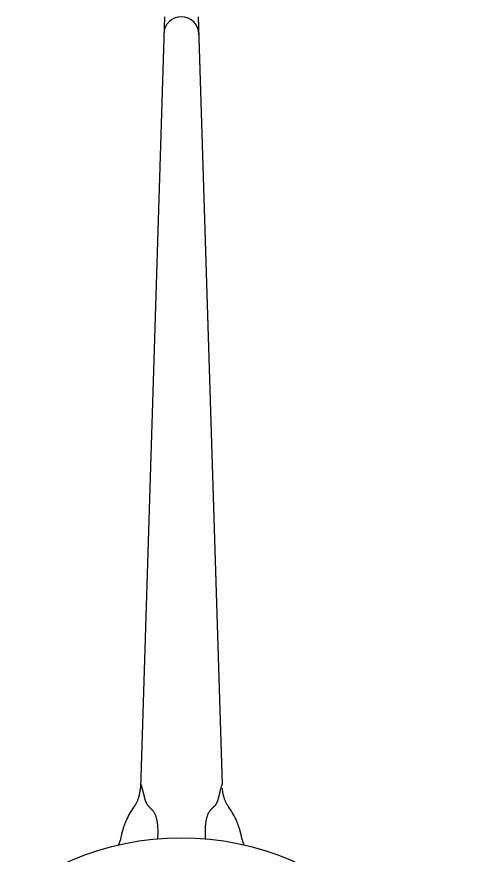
# Model space of a CAD drawing. Extents: x 73554 to 206494, y -55407 to 34157.
# Drawn here: x 172828 to 177311, y 25684 to 34157 of the extents above; entities that cross this region are included whole.
import ezdxf

# ---------------------------------------------------------------- set-up
doc = ezdxf.new("R2010")
doc.units = 0
doc.header["$MEASUREMENT"] = 0
doc.linetypes.add('SOLID', pattern=[0])
doc.layers.add('LAYER_0$C$L0', color=7, linetype='SOLID')

msp = doc.modelspace()

# ---------------------------------------------------------------- linework, layer by layer
at = {"layer": 'LAYER_0$C$L0'}
for p, q in [((174319.9, 34157.1), (174077.6, 26361.6)), ((174662.4, 34157), (174903.5, 26399.7))]:
    msp.add_line(p, q, dxfattribs=at)
for points in [[(173854.6, 25784), (173855.5, 25785.6), (173856.3, 25787.3), (173857.1, 25788.9), (173857.9, 25790.5), (173858.7, 25792.2), (173859.4, 25793.9), (173860.2, 25795.5), (173861, 25797.2), (173862.1, 25799.7), (173863.2, 25802.2), (173864.3, 25804.7), (173865.4, 25807.3), (173866.4, 25809.8), (173867.4, 25812.4), (173868.4, 25814.9), (173869.4, 25817.5), (173871.1, 25822), (173872.6, 25826.6), (173874.2, 25831.2), (173875.6, 25835.8), (173877, 25840.5), (173878.3, 25845.1), (173879.6, 25849.8), (173880.7, 25854.5), (173882.2, 25860.6), (173883.6, 25866.7), (173884.9, 25872.8), (173886.2, 25878.9), (173887.4, 25885), (173888.7, 25891.1), (173890, 25897.2), (173891.4, 25903.3), (173892.3, 25906.9), (173893.1, 25910.5), (173894.1, 25914), (173895, 25917.6), (173895.9, 25921.2), (173896.9, 25924.7), (173897.9, 25928.3), (173898.9, 25931.9), (173900.6, 25937.8), (173902.4, 25943.8), (173904.2, 25949.8), (173906, 25955.7), (173907.9, 25961.6), (173909.9, 25967.5), (173911.8, 25973.4), (173913.9, 25979.3), (173915.9, 25985.1), (173918, 25990.9), (173920.1, 25996.6), (173922.3, 26002.4), (173924.6, 26008.1), (173926.9, 26013.8), (173929.2, 26019.5), (173931.6, 26025.1), (173940.1, 26043.9), (173949.2, 26062.5), (173958.8, 26080.8), (173968.9, 26098.9), (173979.3, 26116.8), (173990.1, 26134.4), (174001.2, 26152), (174012.4, 26169.3), (174015.1, 26173.3), (174017.7, 26177.3), (174020.3, 26181.4), (174022.9, 26185.4), (174025.4, 26189.4), (174028, 26193.5), (174030.4, 26197.6), (174032.8, 26201.7), (174036.1, 26207.6), (174039.2, 26213.5), (174042.1, 26219.5), (174045, 26225.6), (174047.7, 26231.7), (174050.3, 26237.9), (174052.7, 26244.1), (174055.1, 26250.4), (174057.1, 26256.3), (174059.1, 26262.2), (174061, 26268.2), (174062.8, 26274.2), (174064.5, 26280.2), (174066.1, 26286.2), (174067.6, 26292.3), (174069, 26298.4), (174070.6, 26306.2), (174072.1, 26314), (174073.5, 26321.9), (174074.6, 26329.8), (174075.6, 26337.8), (174076.4, 26345.7), (174077.1, 26353.7), (174077.6, 26361.6)], [(174079.1, 26408.4), (174081.9, 26400.3), (174084.5, 26392.3), (174087.2, 26384.2), (174089.7, 26376.2), (174092.2, 26368), (174094.5, 26359.9), (174096.8, 26351.8), (174099, 26343.6), (174100, 26339.8), (174100.9, 26336), (174101.9, 26332.3), (174102.8, 26328.5), (174103.7, 26324.7), (174104.6, 26320.9), (174105.6, 26317.2), (174106.5, 26313.4), (174107.6, 26309.1), (174108.7, 26304.8), (174109.8, 26300.5), (174110.9, 26296.1), (174112, 26291.8), (174113.1, 26287.5), (174114.2, 26283.2), (174115.3, 26278.9), (174116.1, 26275.5), (174117, 26272.1), (174117.8, 26268.7), (174118.7, 26265.3), (174119.6, 26261.9), (174120.4, 26258.5), (174121.3, 26255.1), (174122.2, 26251.7), (174123, 26249.1), (174123.7, 26246.5), (174124.4, 26243.8), (174125.2, 26241.3), (174126, 26238.7), (174126.8, 26236.1), (174127.6, 26233.5), (174128.5, 26230.9), (174129.1, 26229.2), (174129.7, 26227.5), (174130.3, 26225.8), (174131, 26224.1), (174131.6, 26222.4), (174132.3, 26220.7), (174133, 26219), (174133.8, 26217.4), (174134.5, 26215.6), (174135.4, 26213.9), (174136.2, 26212.2), (174137, 26210.5), (174137.9, 26208.8), (174138.8, 26207.1), (174139.8, 26205.4), (174140.7, 26203.8), (174141.6, 26202.3), (174142.6, 26200.8), (174143.5, 26199.3), (174144.5, 26197.9), (174145.5, 26196.4), (174146.5, 26195), (174147.5, 26193.5), (174148.6, 26192.1), (174149.7, 26190.7), (174150.8, 26189.4), (174151.9, 26188), (174153, 26186.7), (174154.1, 26185.3), (174155.3, 26184), (174156.4, 26182.7), (174157.6, 26181.4), (174159.1, 26179.7), (174160.7, 26178.1), (174162.2, 26176.5), (174163.7, 26174.9), (174165.3, 26173.3), (174166.9, 26171.7), (174168.5, 26170.2), (174170.1, 26168.6), (174172.2, 26166.6), (174174.3, 26164.5), (174176.4, 26162.5), (174178.5, 26160.5), (174180.6, 26158.4), (174182.7, 26156.4), (174184.8, 26154.3), (174186.8, 26152.2), (174189.1, 26149.9), (174191.3, 26147.6), (174193.5, 26145.2), (174195.7, 26142.8), (174197.8, 26140.3), (174199.9, 26137.8), (174201.9, 26135.3), (174203.9, 26132.8), (174206.9, 26128.8), (174209.7, 26124.8), (174212.5, 26120.8), (174215.1, 26116.6), (174217.6, 26112.4), (174220, 26108.1), (174222.3, 26103.8), (174224.4, 26099.4), (174226.8, 26094), (174229, 26088.6), (174231.1, 26083.1), (174233, 26077.5), (174234.8, 26071.9), (174236.4, 26066.2), (174237.9, 26060.6), (174239.3, 26054.9), (174240.6, 26049.4), (174241.7, 26044), (174242.8, 26038.5), (174243.9, 26033.1), (174244.8, 26027.6), (174245.7, 26022.1), (174246.5, 26016.6), (174247.3, 26011.1), (174247.7, 26007.6), (174248.2, 26004.1), (174248.6, 26000.6), (174249, 25997.1), (174249.4, 25993.6), (174249.7, 25990.1), (174250.1, 25986.6), (174250.4, 25983), (174250.8, 25978.4), (174251.2, 25973.8), (174251.6, 25969.2), (174251.9, 25964.5), (174252.2, 25959.9), (174252.4, 25955.3), (174252.6, 25950.7), (174252.8, 25946), (174253.1, 25939.3), (174253.2, 25932.6), (174253.3, 25925.8), (174253.3, 25919.1), (174253.3, 25912.4), (174253.2, 25905.7), (174253, 25898.9), (174252.7, 25892.2), (174252.5, 25886.5), (174252.2, 25880.8), (174251.8, 25875), (174251.4, 25869.3), (174251, 25863.6), (174250.4, 25857.9), (174249.9, 25852.2), (174249.3, 25846.5)], [(174905.3, 26408.4), (174902.6, 26400.3), (174899.9, 26392.3), (174897.3, 26384.2), (174894.7, 26376.2), (174892.3, 26368), (174889.9, 26359.9), (174887.6, 26351.8), (174885.4, 26343.6), (174884.5, 26339.8), (174883.5, 26336), (174882.6, 26332.3), (174881.6, 26328.5), (174880.7, 26324.7), (174879.8, 26320.9), (174878.9, 26317.2), (174877.9, 26313.4), (174876.8, 26309.1), (174875.8, 26304.8), (174874.7, 26300.5), (174873.6, 26296.1), (174872.5, 26291.8), (174871.4, 26287.5), (174870.3, 26283.2), (174869.2, 26278.9), (174868.3, 26275.5), (174867.4, 26272.1), (174866.6, 26268.7), (174865.7, 26265.3), (174864.9, 26261.9), (174864, 26258.5), (174863.1, 26255.1), (174862.2, 26251.7), (174861.5, 26249.1), (174860.7, 26246.5), (174860, 26243.8), (174859.2, 26241.3), (174858.4, 26238.7), (174857.6, 26236.1), (174856.8, 26233.5), (174855.9, 26230.9), (174855.3, 26229.2), (174854.7, 26227.5), (174854.1, 26225.8), (174853.4, 26224.1), (174852.8, 26222.4), (174852.1, 26220.7), (174851.4, 26219), (174850.7, 26217.4), (174849.9, 26215.6), (174849.1, 26213.9), (174848.2, 26212.2), (174847.4, 26210.5), (174846.5, 26208.8), (174845.6, 26207.1), (174844.6, 26205.4), (174843.7, 26203.8), (174842.8, 26202.3), (174841.8, 26200.8), (174840.9, 26199.3), (174839.9, 26197.9), (174838.9, 26196.4), (174837.9, 26195), (174836.9, 26193.5), (174835.8, 26192.1), (174834.7, 26190.7), (174833.7, 26189.4), (174832.5, 26188), (174831.4, 26186.7), (174830.3, 26185.3), (174829.1, 26184), (174828, 26182.7), (174826.8, 26181.4), (174825.3, 26179.7), (174823.8, 26178.1), (174822.2, 26176.5), (174820.7, 26174.9), (174819.1, 26173.3), (174817.5, 26171.7), (174815.9, 26170.2), (174814.3, 26168.6), (174812.2, 26166.6), (174810.1, 26164.5), (174808, 26162.5), (174805.9, 26160.5), (174803.8, 26158.4), (174801.7, 26156.4), (174799.6, 26154.3), (174797.6, 26152.2), (174795.3, 26149.9), (174793.1, 26147.6), (174790.9, 26145.2), (174788.8, 26142.8), (174786.6, 26140.3), (174784.5, 26137.8), (174782.5, 26135.3), (174780.5, 26132.8), (174777.5, 26128.8), (174774.7, 26124.8), (174771.9, 26120.8), (174769.3, 26116.6), (174766.8, 26112.4), (174764.4, 26108.1), (174762.1, 26103.8), (174760, 26099.4), (174757.6, 26094), (174755.4, 26088.6), (174753.3, 26083.1), (174751.4, 26077.5), (174749.6, 26071.9), (174748, 26066.2), (174746.5, 26060.6), (174745.1, 26054.9), (174743.8, 26049.4), (174742.7, 26044), (174741.6, 26038.5), (174740.6, 26033.1), (174739.6, 26027.6), (174738.7, 26022.1), (174737.9, 26016.6), (174737.1, 26011.1), (174736.7, 26007.6), (174736.2, 26004.1), (174735.8, 26000.6), (174735.4, 25997.1), (174735, 25993.6), (174734.7, 25990.1), (174734.3, 25986.6), (174734, 25983), (174733.6, 25978.4), (174733.2, 25973.8), (174732.9, 25969.2), (174732.5, 25964.5), (174732.2, 25959.9), (174732, 25955.3), (174731.8, 25950.7), (174731.6, 25946), (174731.4, 25939.3), (174731.2, 25932.6), (174731.1, 25925.8), (174731.1, 25919.1), (174731.1, 25912.4), (174731.2, 25905.7), (174731.4, 25898.9), (174731.7, 25892.2), (174731.9, 25886.5), (174732.2, 25880.8), (174732.6, 25875), (174733, 25869.3), (174733.5, 25863.6), (174734, 25857.9), (174734.5, 25852.2), (174735.1, 25846.5)], [(175129.8, 25784), (175129, 25785.6), (175128.1, 25787.3), (175127.3, 25788.9), (175126.5, 25790.5), (175125.8, 25792.2), (175125, 25793.9), (175124.2, 25795.5), (175123.4, 25797.2), (175122.3, 25799.7), (175121.2, 25802.2), (175120.1, 25804.7), (175119.1, 25807.3), (175118, 25809.8), (175117, 25812.4), (175116, 25814.9), (175115, 25817.5), (175113.4, 25822), (175111.8, 25826.6), (175110.3, 25831.2), (175108.8, 25835.8), (175107.4, 25840.5), (175106.1, 25845.1), (175104.9, 25849.8), (175103.7, 25854.5), (175102.2, 25860.6), (175100.9, 25866.7), (175099.5, 25872.8), (175098.3, 25878.9), (175097, 25885), (175095.7, 25891.1), (175094.4, 25897.2), (175093, 25903.3), (175092.1, 25906.9), (175091.3, 25910.5), (175090.4, 25914), (175089.4, 25917.6), (175088.5, 25921.2), (175087.5, 25924.7), (175086.5, 25928.3), (175085.5, 25931.9), (175083.8, 25937.8), (175082, 25943.8), (175080.2, 25949.8), (175078.4, 25955.7), (175076.5, 25961.6), (175074.5, 25967.5), (175072.6, 25973.4), (175070.5, 25979.3), (175068.5, 25985.1), (175066.4, 25990.9), (175064.3, 25996.6), (175062.1, 26002.4), (175059.8, 26008.1), (175057.6, 26013.8), (175055.2, 26019.5), (175052.8, 26025.1), (175044.3, 26043.9), (175035.2, 26062.5), (175025.6, 26080.8), (175015.6, 26098.9), (175005.1, 26116.8), (174994.3, 26134.4), (174983.2, 26152), (174972, 26169.3), (174969.4, 26173.3), (174966.7, 26177.3), (174964.1, 26181.4), (174961.5, 26185.4), (174959, 26189.4), (174956.5, 26193.5), (174954, 26197.6), (174951.6, 26201.7), (174948.4, 26207.6), (174945.3, 26213.5), (174942.3, 26219.5), (174939.5, 26225.6), (174936.7, 26231.7), (174934.2, 26237.9), (174931.7, 26244.1), (174929.4, 26250.4), (174927.3, 26256.3), (174925.3, 26262.2), (174923.4, 26268.2), (174921.6, 26274.2), (174919.9, 26280.2), (174918.3, 26286.2), (174916.8, 26292.3), (174915.4, 26298.4), (174913.8, 26306.2), (174912.3, 26314), (174911, 26321.9), (174909.8, 26329.8), (174908.8, 26337.8), (174908, 26345.7), (174907.3, 26353.7), (174906.8, 26361.6)]]:
    msp.add_lwpolyline(points, dxfattribs=at)
for centre, radius, start, end in [((174491.2, 33980.3), 176.7, 0, 179.15906), ((174491.2, 33980.3), 176.7, 358.98074, 0), ((174491.2, 23037.8), 2820, 89.99998, 179.99991), ((174491.2, 23037.8), 2820, 0.00004, 89.99998)]:
    msp.add_arc(centre, radius, start, end, dxfattribs=at)

doc.saveas('drawing.dxf')
